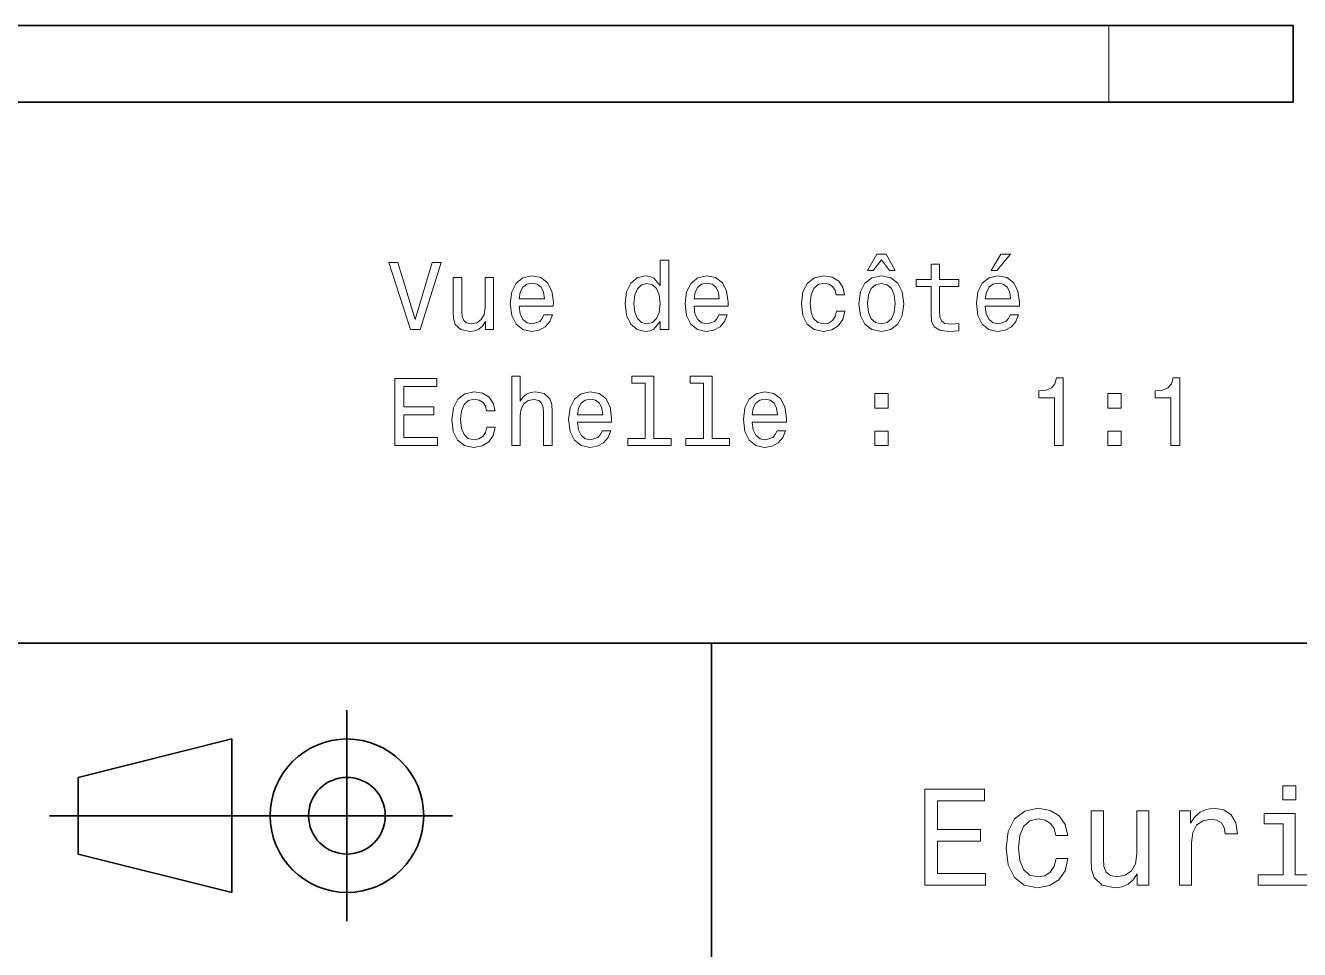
# Model space of a CAD drawing. Extents: x 0 to 297, y 0 to 210.
# Drawn here: x 126.2 to 192.6, y 54 to 102.2 of the extents above; entities that cross this region are included whole.
import ezdxf

# ---------------------------------------------------------------- set-up
doc = ezdxf.new("R2010")
doc.units = 0

msp = doc.modelspace()

# ---------------------------------------------------------------- linework, layer by layer
at = {"color": 7, "lineweight": 35}
for p, q in [((182.708252, 102.200745), (107.375, 102.200745)), ((182.708252, 98.200745), (107.375, 98.200745)), ((97, 70), (287, 70)), ((162, 10), (162, 70)), ((127.5, 61), (148.5, 61))]:
    msp.add_line(p, q, dxfattribs=at)
at = {"color": 7, "lineweight": 13, "ltscale": 0.1}
msp.add_line((182.708252, 98.200745), (182.708252, 102.200745), dxfattribs=at)
at = {"color": 7, "lineweight": 35, "ltscale": 0.239999}
for p, q in [((182.708252, 102.200745), (192.308228, 102.200745)), ((182.708252, 98.200745), (192.308228, 98.200745))]:
    msp.add_line(p, q, dxfattribs=at)
at = {"color": 7, "lineweight": 35, "ltscale": 0.1}
for p, q in [((192.308228, 98.200745), (192.308228, 102.200745)), ((129, 59), (129, 63))]:
    msp.add_line(p, q, dxfattribs=at)
at = {"color": 7, "lineweight": 35, "ltscale": 0.275}
msp.add_line((143, 55.5), (143, 66.5), dxfattribs=at)
at = {"color": 7, "lineweight": 35, "ltscale": 0.206155}
for p, q in [((129, 63), (137, 65)), ((137, 57), (129, 59))]:
    msp.add_line(p, q, dxfattribs=at)
at = {"color": 7, "lineweight": 35, "ltscale": 0.2}
msp.add_line((137, 65), (137, 57), dxfattribs=at)
at = {"color": 7, "lineweight": 13}
for points in [[(147.437164, 89.849159), (146.559631, 86.868614), (145.656906, 89.849159), (145.177795, 89.849159), (146.30748, 86.344116), (146.811798, 86.344116), (147.91626, 89.849159)], [(159.324051, 86.762703), (159.324051, 86.344116), (159.767853, 86.344116), (159.767853, 89.965157), (159.329086, 89.965157), (159.329086, 88.638786), (158.991196, 89.022072), (158.784424, 89.112846), (158.547394, 89.148148), (158.118713, 89.047287), (157.785858, 88.764862), (157.569, 88.310974), (157.493362, 87.700745), (157.569, 87.090515), (157.785858, 86.631577), (158.118713, 86.344116), (158.547394, 86.248299), (158.784424, 86.2836), (158.996231, 86.374374)], [(170.126648, 89.420486), (170.424194, 89.420486), (170.852859, 89.980286), (171.276489, 89.420486), (171.574051, 89.420486), (171.09494, 90.277832), (170.610794, 90.277832)], [(173.434998, 88.583313), (173.434998, 87.226685), (173.465256, 86.787918), (173.606476, 86.485329), (173.888885, 86.308815), (174.367996, 86.248299), (174.892487, 86.273514), (174.892487, 86.656799), (174.509201, 86.626534), (174.161224, 86.666885), (173.974625, 86.792961), (173.893936, 87.004776), (173.878799, 87.30233), (173.878799, 88.583313), (174.892487, 88.583313), (174.892487, 88.961548), (173.878799, 88.961548), (173.878799, 89.753342), (173.434998, 89.753342), (173.434998, 88.961548), (172.668427, 88.961548), (172.668427, 88.583313)], [(176.571884, 89.420486), (176.869431, 89.420486), (177.570435, 90.277832), (177.076202, 90.277832)], [(150.639603, 89.05233), (150.195801, 89.05233), (150.195801, 87.48893), (150.14537, 87.125816), (149.999115, 86.863571), (149.772171, 86.702187), (149.474625, 86.651756), (149.237595, 86.692101), (149.086288, 86.813133), (149.000565, 87.019905), (148.980392, 87.312416), (148.980392, 89.05233), (148.536591, 89.05233), (148.536591, 87.272072), (148.551712, 86.914001), (148.647537, 86.616447), (148.940048, 86.344116), (149.409058, 86.248299), (149.661224, 86.2836), (149.878082, 86.374374), (150.064682, 86.530716), (150.215973, 86.75766), (150.215973, 86.344116), (150.639603, 86.344116)], [(151.976059, 87.569618), (153.751282, 87.569618), (153.756317, 87.77639), (153.675629, 88.356361), (153.453735, 88.790085), (153.100708, 89.05233), (152.631683, 89.148148), (152.172745, 89.047287), (151.819717, 88.764862), (151.592773, 88.305931), (151.512085, 87.700745), (151.587738, 87.080429), (151.814682, 86.626534), (152.162659, 86.344116), (152.616547, 86.248299), (153.009918, 86.313858), (153.332687, 86.485329), (153.569717, 86.75766), (153.705887, 87.120773), (153.267136, 87.120773), (153.176346, 86.919044), (153.045227, 86.767746), (152.672028, 86.646713), (152.384567, 86.702187), (152.167709, 86.8787), (152.026489, 87.166161), (151.976059, 87.554489)], [(161.084137, 87.569618), (162.859344, 87.569618), (162.864395, 87.77639), (162.783707, 88.356361), (162.561798, 88.790085), (162.208771, 89.05233), (161.739746, 89.148148), (161.280823, 89.047287), (160.927795, 88.764862), (160.700851, 88.305931), (160.620163, 87.700745), (160.695801, 87.080429), (160.922745, 86.626534), (161.270737, 86.344116), (161.724625, 86.248299), (162.117996, 86.313858), (162.440765, 86.485329), (162.677795, 86.75766), (162.813965, 87.120773), (162.375198, 87.120773), (162.284424, 86.919044), (162.15329, 86.767746), (161.780106, 86.646713), (161.49263, 86.702187), (161.275772, 86.8787), (161.134567, 87.166161), (161.084137, 87.554489)], [(168.49263, 88.154633), (168.931396, 88.154633), (168.840622, 88.55809), (168.623764, 88.875816), (168.285858, 89.072502), (167.847107, 89.148148), (167.362946, 89.047287), (166.994797, 88.764862), (166.762817, 88.305931), (166.682114, 87.690659), (166.757767, 87.080429), (166.984711, 86.626534), (167.342773, 86.344116), (167.83197, 86.248299), (168.265686, 86.323944), (168.603592, 86.535759), (168.835571, 86.868614), (168.936432, 87.312416), (168.512817, 87.312416), (168.437164, 87.029999), (168.295944, 86.818176), (168.094223, 86.687057), (167.847107, 86.646713), (167.539459, 86.712273), (167.317566, 86.914001), (167.181396, 87.241814), (167.136002, 87.705788), (167.181396, 88.159676), (167.322601, 88.487488), (167.549561, 88.689217), (167.847107, 88.759819), (168.109344, 88.714432), (168.30603, 88.598442), (168.437164, 88.406799)], [(169.672745, 87.695702), (169.753448, 87.080429), (169.985428, 86.626534), (170.353592, 86.344116), (170.847824, 86.248299), (171.337021, 86.344116), (171.70517, 86.62149), (171.937164, 87.075386), (172.022888, 87.695702), (171.937164, 88.310974), (171.70517, 88.769905), (171.337021, 89.047287), (170.847824, 89.148148), (170.353592, 89.047287), (169.985428, 88.764862), (169.753448, 88.310974)], [(176.264252, 87.569618), (178.039459, 87.569618), (178.04451, 87.77639), (177.963806, 88.356361), (177.741913, 88.790085), (177.388885, 89.05233), (176.919861, 89.148148), (176.460938, 89.047287), (176.10791, 88.764862), (175.880966, 88.305931), (175.800262, 87.700745), (175.875916, 87.080429), (176.102859, 86.626534), (176.450851, 86.344116), (176.904739, 86.248299), (177.298111, 86.313858), (177.62088, 86.485329), (177.85791, 86.75766), (177.99408, 87.120773), (177.555313, 87.120773), (177.464539, 86.919044), (177.333405, 86.767746), (176.960205, 86.646713), (176.672745, 86.702187), (176.455887, 86.8787), (176.314682, 87.166161), (176.264252, 87.554489)], [(151.976059, 87.942818), (152.03154, 88.290802), (152.167709, 88.548004), (152.374481, 88.704346), (152.64682, 88.759819), (152.914108, 88.704346), (153.12088, 88.548004), (153.246964, 88.290802), (153.292343, 87.942818)], [(158.623032, 88.749733), (158.915543, 88.679131), (159.137451, 88.482445), (159.26857, 88.154633), (159.319, 87.700745), (159.26857, 87.241814), (159.137451, 86.914001), (158.915543, 86.712273), (158.623032, 86.646713), (158.345657, 86.712273), (158.13385, 86.914001), (157.99263, 87.246857), (157.94725, 87.700745), (157.99263, 88.14959), (158.13385, 88.477402), (158.345657, 88.679131)], [(161.084137, 87.942818), (161.139603, 88.290802), (161.275772, 88.548004), (161.482544, 88.704346), (161.754883, 88.759819), (162.022171, 88.704346), (162.228943, 88.548004), (162.355026, 88.290802), (162.400421, 87.942818)], [(170.126648, 87.700745), (170.172028, 88.154633), (170.313232, 88.482445), (170.540192, 88.684174), (170.847824, 88.754776), (171.150421, 88.684174), (171.377365, 88.487488), (171.51857, 88.154633), (171.569, 87.700745), (171.51857, 87.241814), (171.377365, 86.908958), (171.150421, 86.70723), (170.847824, 86.64167), (170.540192, 86.70723), (170.313232, 86.908958), (170.172028, 87.241814)], [(176.264252, 87.942818), (176.319717, 88.290802), (176.455887, 88.548004), (176.662659, 88.704346), (176.934998, 88.759819), (177.202286, 88.704346), (177.409058, 88.548004), (177.535141, 88.290802), (177.580536, 87.942818)], [(145.500565, 80.297287), (147.719574, 80.297287), (147.719574, 80.720917), (145.964539, 80.720917), (145.964539, 81.906075), (147.527939, 81.906075), (147.527939, 82.324661), (145.964539, 82.324661), (145.964539, 83.373657), (147.67923, 83.373657), (147.67923, 83.797287), (145.500565, 83.797287)], [(151.587738, 80.297287), (152.03154, 80.297287), (152.03154, 81.860687), (152.076935, 82.218758), (152.223175, 82.481003), (152.450134, 82.642387), (152.752716, 82.702904), (152.994797, 82.652473), (153.146088, 82.516304), (153.221741, 82.28936), (153.246964, 81.986771), (153.246964, 80.297287), (153.690765, 80.297287), (153.690765, 82.077545), (153.670593, 82.435616), (153.579803, 82.73317), (153.282257, 83.005501), (152.818283, 83.101318), (152.566116, 83.066017), (152.349258, 82.9702), (152.167709, 82.818901), (152.03154, 82.612129), (152.03154, 83.918327), (151.587738, 83.918327)], [(158.542343, 83.545128), (158.542343, 80.670486), (157.629517, 80.670486), (157.629517, 80.297287), (159.893936, 80.297287), (159.893936, 80.670486), (158.986145, 80.670486), (158.986145, 83.918327), (157.846375, 83.918327), (157.846375, 83.545128)], [(161.578369, 83.545128), (161.578369, 80.670486), (160.665543, 80.670486), (160.665543, 80.297287), (162.929962, 80.297287), (162.929962, 80.670486), (162.022171, 80.670486), (162.022171, 83.918327), (160.882401, 83.918327), (160.882401, 83.545128)], [(179.865112, 80.297287), (180.324036, 80.297287), (180.324036, 83.822502), (179.98111, 83.822502), (179.89032, 83.51487), (179.708771, 83.30809), (179.431396, 83.187057), (179.048111, 83.146713), (179.048111, 82.788643), (179.865112, 82.788643)], [(185.937164, 80.297287), (186.396088, 80.297287), (186.396088, 83.822502), (186.053146, 83.822502), (185.962372, 83.51487), (185.780823, 83.30809), (185.503433, 83.187057), (185.120148, 83.146713), (185.120148, 82.788643), (185.937164, 82.788643)], [(150.276489, 82.107803), (150.715256, 82.107803), (150.624481, 82.511261), (150.407623, 82.828987), (150.069717, 83.025673), (149.630966, 83.101318), (149.14682, 83.000458), (148.778656, 82.718033), (148.546677, 82.259102), (148.465973, 81.643829), (148.541626, 81.0336), (148.76857, 80.579704), (149.126648, 80.297287), (149.615829, 80.201469), (150.049545, 80.277115), (150.387451, 80.48893), (150.619431, 80.821785), (150.720306, 81.265587), (150.296677, 81.265587), (150.221024, 80.98317), (150.079803, 80.771347), (149.878082, 80.640228), (149.630966, 80.599884), (149.323334, 80.665443), (149.101425, 80.867172), (148.965256, 81.194984), (148.919861, 81.658958), (148.965256, 82.112846), (149.106461, 82.440659), (149.33342, 82.642387), (149.630966, 82.71299), (149.893204, 82.667603), (150.089905, 82.551613), (150.221024, 82.35997)], [(155.012085, 81.522789), (156.787308, 81.522789), (156.792343, 81.729561), (156.711655, 82.309532), (156.489746, 82.743256), (156.136734, 83.005501), (155.667709, 83.101318), (155.208771, 83.000458), (154.855743, 82.718033), (154.628799, 82.259102), (154.548111, 81.653915), (154.623764, 81.0336), (154.850708, 80.579704), (155.198685, 80.297287), (155.652573, 80.201469), (156.045944, 80.267029), (156.368713, 80.438499), (156.605743, 80.710831), (156.741913, 81.073944), (156.303162, 81.073944), (156.212372, 80.872215), (156.081253, 80.720917), (155.708054, 80.599884), (155.420593, 80.655357), (155.203735, 80.831871), (155.062515, 81.119331), (155.012085, 81.50766)], [(164.120163, 81.522789), (165.89537, 81.522789), (165.900421, 81.729561), (165.819733, 82.309532), (165.597824, 82.743256), (165.244797, 83.005501), (164.775772, 83.101318), (164.316849, 83.000458), (163.963821, 82.718033), (163.736877, 82.259102), (163.656174, 81.653915), (163.731827, 81.0336), (163.958771, 80.579704), (164.306763, 80.297287), (164.760651, 80.201469), (165.154022, 80.267029), (165.476791, 80.438499), (165.713821, 80.710831), (165.849976, 81.073944), (165.411224, 81.073944), (165.32045, 80.872215), (165.189316, 80.720917), (164.816116, 80.599884), (164.528656, 80.655357), (164.311798, 80.831871), (164.170593, 81.119331), (164.120163, 81.50766)], [(170.499847, 82.254059), (171.195801, 82.254059), (171.195801, 83.005501), (170.499847, 83.005501)], [(182.643921, 82.254059), (183.33989, 82.254059), (183.33989, 83.005501), (182.643921, 83.005501)], [(155.012085, 81.895988), (155.067566, 82.243973), (155.203735, 82.501175), (155.410507, 82.657516), (155.682831, 82.71299), (155.950134, 82.657516), (156.156906, 82.501175), (156.282974, 82.243973), (156.328369, 81.895988)], [(164.120163, 81.895988), (164.175629, 82.243973), (164.311798, 82.501175), (164.51857, 82.657516), (164.790909, 82.71299), (165.058197, 82.657516), (165.264969, 82.501175), (165.391052, 82.243973), (165.436432, 81.895988)], [(170.499847, 80.297287), (171.195801, 80.297287), (171.195801, 81.048729), (170.499847, 81.048729)], [(182.643921, 80.297287), (183.33989, 80.297287), (183.33989, 81.048729), (182.643921, 81.048729)], [(192.439484, 62.554031), (191.769455, 62.554031), (191.769455, 61.833572), (192.439484, 61.833572)], [(173.109512, 57.381123), (176.279541, 57.381123), (176.279541, 57.986309), (173.772339, 57.986309), (173.772339, 59.679394), (176.005768, 59.679394), (176.005768, 60.277374), (173.772339, 60.277374), (173.772339, 61.775936), (176.221893, 61.775936), (176.221893, 62.381123), (173.109512, 62.381123)], [(179.932281, 59.967579), (180.559082, 59.967579), (180.429398, 60.543945), (180.119598, 60.997837), (179.636887, 61.278816), (179.010086, 61.386887), (178.318436, 61.242794), (177.792511, 60.839336), (177.46109, 60.183716), (177.345825, 59.304752), (177.453888, 58.432995), (177.778091, 57.78458), (178.289627, 57.381123), (178.988464, 57.244236), (179.608063, 57.352303), (180.090775, 57.6549), (180.42218, 58.130402), (180.566284, 58.764408), (179.96109, 58.764408), (179.853027, 58.36095), (179.651291, 58.058357), (179.363113, 57.871037), (179.010086, 57.8134), (178.570602, 57.907059), (178.253601, 58.195244), (178.059082, 58.663544), (177.994232, 59.326366), (178.059082, 59.974781), (178.260803, 60.443081), (178.585007, 60.731266), (179.010086, 60.83213), (179.38472, 60.767288), (179.66571, 60.601585), (179.853027, 60.327808)], [(184.788177, 61.25), (184.154175, 61.25), (184.154175, 59.016571), (184.082123, 58.497837), (183.873199, 58.123196), (183.548996, 57.892651), (183.123917, 57.820602), (182.785294, 57.878242), (182.569168, 58.051151), (182.446686, 58.346542), (182.417862, 58.764408), (182.417862, 61.25), (181.783859, 61.25), (181.783859, 58.706772), (181.805481, 58.195244), (181.942368, 57.770172), (182.360229, 57.381123), (183.030258, 57.244236), (183.390488, 57.294666), (183.700287, 57.424351), (183.966858, 57.647694), (184.182999, 57.971901), (184.182999, 57.381123), (184.788177, 57.381123)], [(186.380402, 57.381123), (187.014404, 57.381123), (187.014404, 59.592937), (187.079254, 60.12608), (187.273773, 60.507923), (187.590775, 60.738472), (188.015854, 60.817722), (188.332855, 60.767288), (188.570602, 60.623199), (188.714691, 60.378242), (188.765121, 60.046829), (189.406342, 60.046829), (189.319885, 60.630402), (189.082123, 61.048271), (188.685883, 61.30043), (188.145538, 61.386887), (187.778091, 61.32925), (187.46109, 61.185158), (187.180115, 60.940201), (186.956772, 60.608788), (186.956772, 61.25), (186.380402, 61.25)], [(192.417862, 57.914265), (192.417862, 61.120316), (190.789627, 61.120316), (190.789627, 60.579971), (191.783859, 60.579971), (191.783859, 57.914265), (190.48703, 57.914265), (190.48703, 57.381123), (193.729111, 57.381123), (193.729111, 57.914265)]]:
    msp.add_lwpolyline(points, close=True, dxfattribs=at)
at = {"color": 7, "lineweight": 35}
for radius in [4, 2]:
    msp.add_circle((143, 61), radius, dxfattribs=at)

doc.saveas('drawing.dxf')
